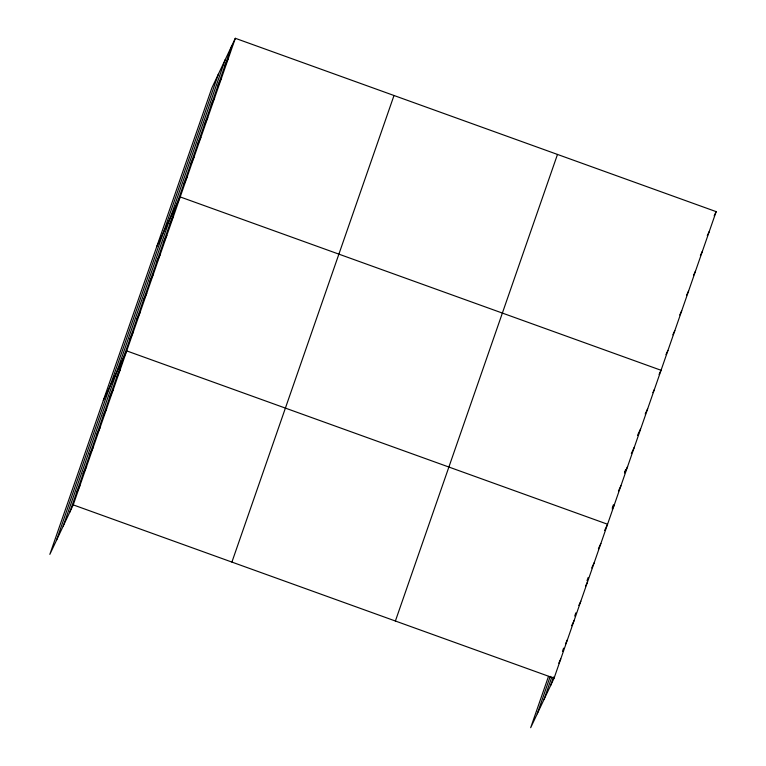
<?xml version="1.0" encoding="UTF-8"?>
<svg xmlns="http://www.w3.org/2000/svg" width="766" height="766" viewBox="0 0 766 766"><rect width="100%" height="100%" fill="white"/><g stroke="black" fill="none" stroke-linecap="round" stroke-linejoin="round"><path stroke-width="1.15" d="M56.416 540.461L218.501 73.881M63.185 526.127L225.271 59.557M69.763 512.224L231.849 45.654M235.325 38.3L211.933 87.784L49.838 554.364L73.23 504.88L235.325 38.3L716.162 211.636L554.067 678.216L530.675 727.7L548.504 676.378M231.906 562.081L394.002 95.501M395.39 621.015L557.485 154.435M537.253 713.797L550.247 676.368M544.023 699.473L551.826 677.02M550.591 685.57L553.569 677.01M562.483 651.349L563.594 648.141M574.739 616.065L575.85 612.857M586.995 580.781L588.116 577.574M612.254 508.069L613.375 504.861M624.51 472.785L625.63 469.577M224.955 65.483L228.431 58.13M218.071 85.313L221.546 77.96M211.177 105.143L214.652 97.789M204.292 124.973L207.768 117.619M197.408 144.803L200.874 137.449M190.514 164.633L193.989 157.279M183.629 184.462L187.105 177.109M156.819 246.422L180.211 196.939L661.048 370.275L659.066 374.478M170.052 223.538L173.528 216.184M163.369 242.784L166.844 235.43M156.676 262.029L160.151 254.676M149.992 281.275L153.468 273.922M143.309 300.521L146.785 293.167M136.616 319.767L140.092 312.413M129.933 339.012L133.408 331.659M103.333 400.388L126.725 350.905L607.562 524.241L604.585 530.541M116.566 377.504L120.042 370.15M109.873 396.75L113.349 389.396M103.19 415.995L106.666 408.642M96.506 435.241L99.982 427.888M89.814 454.487L93.289 447.133M83.13 473.733L86.606 466.379M76.447 492.978L79.923 485.625M714.171 215.84L716.162 211.636M707.286 235.669L709.268 231.466M700.392 255.499L702.384 251.296M693.508 275.329L695.49 271.126M686.614 295.159L688.605 290.956M679.729 314.989L681.711 310.785M672.835 334.819L674.827 330.615M665.951 354.648L667.933 350.445M652.871 392.671L654.365 389.521M645.192 414.013L647.672 408.766M637.513 435.366L640.491 429.065M631.328 453.558L634.305 447.258M624.635 472.804L627.613 466.504M618.449 491.006L620.929 485.749M612.264 509.198L614.246 504.995M598.39 548.743L600.87 543.487M591.706 567.989L594.186 562.732M585.511 586.182L587.503 581.978M578.828 605.427L580.81 601.233M571.647 625.726L574.127 620.479M565.452 643.919L567.443 639.725M558.768 663.165L560.76 658.971M73.23 504.88L554.067 678.216"/></g></svg>
